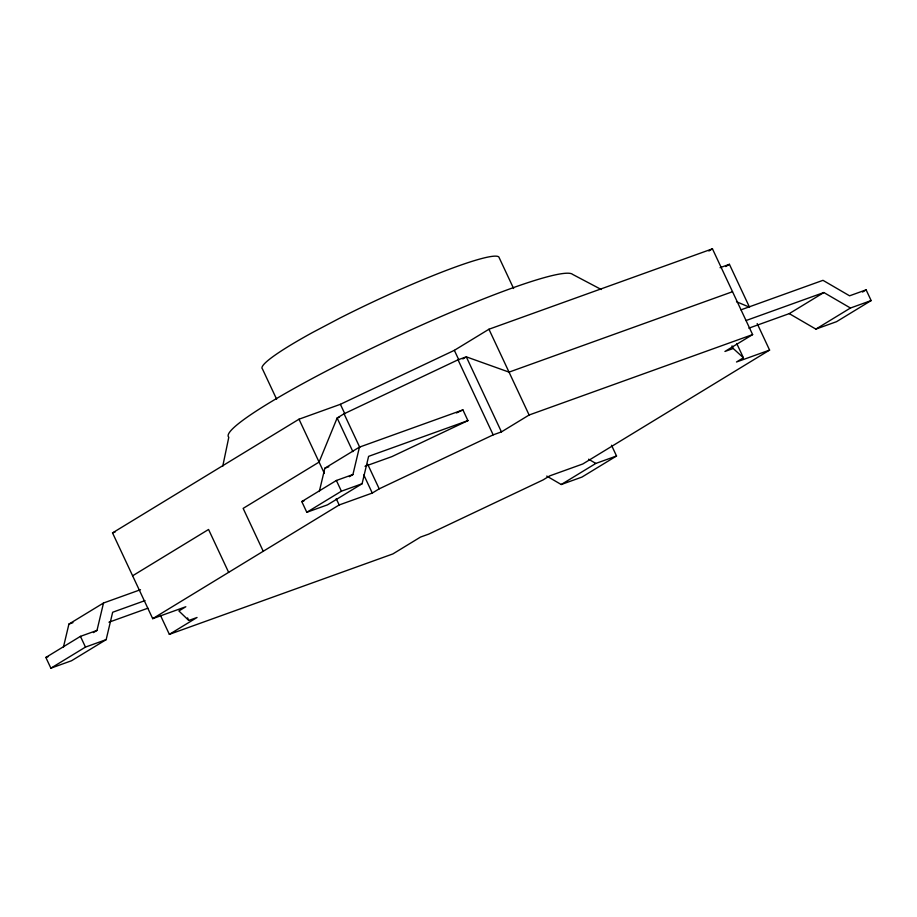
<?xml version="1.0" encoding="UTF-8"?>
<svg xmlns="http://www.w3.org/2000/svg" width="917" height="917" viewBox="0 0 917 917"><rect width="100%" height="100%" fill="white"/><g stroke="black" fill="none" stroke-linecap="round" stroke-linejoin="round"><path stroke-width="1.38" d="M222.728 466.329L228.803 437.249A190.392 19.246 -25.1 0 1 385.346 341.8A190.392 19.246 -25.1 0 1 572.644 274.401L601.3 289.52M63.376 647.391L68.913 624.099L103.506 603.008L140.496 589.7M93.419 632.592L96.996 630.415L103.506 603.008M96.996 630.415L80.444 636.364L45.85 657.455L50.871 668.184L71.56 660.733L106.154 639.642L112.665 612.247L145.012 600.601M319.311 491.512L324.847 468.22L359.441 447.129L462.913 409.899L467.934 420.616L391.949 456.597L365 466.295M349.354 476.702L352.93 474.525L359.441 447.129M352.93 474.525L336.379 480.485L301.785 501.576L306.805 512.294L327.495 504.843L362.089 483.752L368.6 456.357L467.934 420.616M160.498 615.445L169.358 634.358L197.04 617.485L188.764 620.465L178.895 610.963L185.819 606.745L152.703 618.666L112.527 532.903L298.999 419.207L340.39 404.305L454.351 350.328L488.944 329.237L712.44 248.816L752.616 334.59L724.934 351.463L733.21 348.483L743.412 357.779L736.489 361.997L769.592 350.088L757.19 323.598M732.523 291.709L509.038 372.13L466.295 356.839L458.019 359.819L344.047 413.796L337.135 418.014L319.082 462.088L243.143 508.385L263.236 551.266M462.833 358.948L465.137 357.538M132.621 575.784L208.56 529.476L228.642 572.357M708.852 251.006L712.44 248.816M50.871 668.184L85.464 647.093L106.154 639.642M306.805 512.294L341.399 491.203L362.089 483.752M725.76 266.549L729.416 264.314L749.51 307.206L736.489 301.727M152.703 618.666L339.175 504.969L372.279 493.059L379.202 488.841L493.174 434.864L501.45 431.884L529.12 415.011L752.616 334.59M748.845 328.171L789.262 313.625L823.856 292.534L850.46 308.02L871.15 300.57L866.129 289.852L849.578 295.813L822.973 280.327L741.005 309.82M862.553 292.042L866.129 289.852M769.592 350.088L582.799 463.979L549.684 475.889L543.105 479.912L428.801 534.084L420.525 537.064L392.854 553.937L169.358 634.358M546.738 476.083L561.238 484.52L595.832 463.429L616.533 455.99L611.513 445.261M789.262 313.625L815.866 329.111L850.46 308.02M871.15 300.57L836.556 321.672L815.866 329.111M616.533 455.99L581.94 477.081L561.238 484.52M456.471 412.948L462.913 409.899M720.074 267.684L729.416 264.314M339.496 417.155L337.135 418.014L352.885 451.645M112.527 532.903L115.198 531.94M324.847 468.22L328.813 466.787M746.002 320.549L823.856 292.534M301.785 501.576L304.329 500.659M68.913 624.099L72.947 622.654M108.951 622.219L147.878 608.212M45.85 657.455L48.395 656.538M588.576 459.211L595.832 463.429M736.741 343.543L743.412 357.779M732.007 345.892L733.21 348.483M513.6 288.5L498.837 256.966A130.89 13.228 -25.1 0 0 339.829 318.119L312.388 332.584A130.89 13.228 -25.1 0 0 262.434 368.921L276.625 399.193M488.944 329.237L529.12 415.011M466.295 356.839L501.45 431.884M454.351 350.328L458.821 359.865M458.019 359.819L493.174 434.864M340.39 404.305L344.849 413.842M344.047 413.796L359.808 447.427M367.683 464.254L379.202 488.841M363.797 474.937L372.279 493.059M336.379 480.485L341.399 491.203M298.999 419.207L324.4 473.436M336.218 498.665L339.175 504.969M187.549 617.875L188.764 620.465M80.444 636.364L85.464 647.093"/></g></svg>
